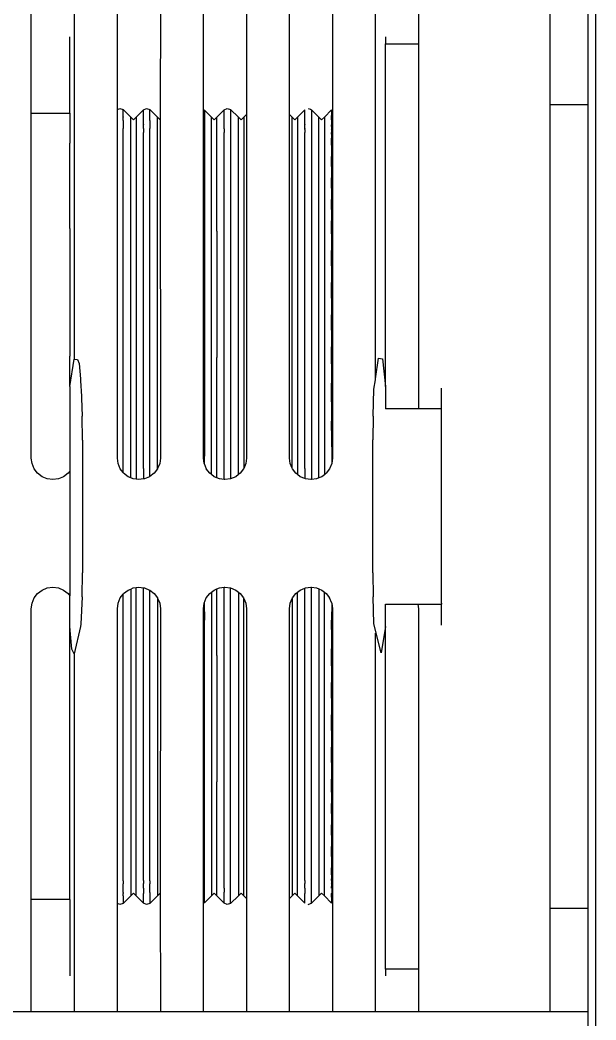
# Model space of a CAD drawing. Header units: millimetres. Extents: x 90964 to 877642, y 656808 to 1438307.
# Drawn here: x 827097.5 to 827204.7, y 1258584.3 to 1258770.1 of the extents above; entities that cross this region are included whole.
import ezdxf

# ---------------------------------------------------------------- set-up
doc = ezdxf.new("R2010")
doc.units = ezdxf.units.MM
doc.header["$LTSCALE"] = 300
doc.layers.add('SectionCutEdges', color=7, linetype='Continuous')

msp = doc.modelspace()

# ---------------------------------------------------------------- linework, layer by layer
at = {"color": 251}
for p, q in [((827196.15, 1258754.47), (827196.15, 1258836.01)), ((827099.65, 1258752.8), (827099.65, 1258790.72)), ((827107.65, 1258790.72), (827107.65, 1258707.08)), ((827115.65, 1258753.53), (827115.65, 1258790.72)), ((827123.65, 1258790.72), (827123.64, 1258751.6)), ((827131.65, 1258753.48), (827131.65, 1258790.72)), ((827139.65, 1258790.72), (827139.65, 1258752.61)), ((827147.65, 1258752.59), (827147.65, 1258790.72)), ((827155.65, 1258790.72), (827155.65, 1258688.72)), ((827163.65, 1258703.43), (827163.65, 1258790.72)), ((827171.65, 1258790.72), (827171.65, 1258765.72)), ((827106.8, 1258752.8), (827106.8, 1258766.99)), ((827165.48, 1258766.99), (827165.48, 1258765.72)), ((827165.48, 1258765.72), (827171.65, 1258765.72)), ((827165.48, 1258702), (827165.48, 1258765.72)), ((827171.65, 1258765.72), (827171.65, 1258697.85)), ((827196.15, 1258754.47), (827203.15, 1258754.47)), ((827196.15, 1258604.97), (827196.15, 1258754.47)), ((827099.65, 1258752.8), (827106.8, 1258752.8)), ((827099.65, 1258747.23), (827099.65, 1258752.8)), ((827106.8, 1258752.8), (827106.8, 1258747.23)), ((827115.65, 1258753.53), (827116.1, 1258753.72)), ((827115.65, 1258688.72), (827115.65, 1258753.53)), ((827116.1, 1258753.72), (827116.72, 1258753.51)), ((827116.72, 1258753.51), (827118.13, 1258752.1)), ((827116.72, 1258752.14), (827116.72, 1258753.51)), ((827116.72, 1258752.14), (827116.73, 1258752.1)), ((827116.73, 1258751.92), (827116.73, 1258752.1)), ((827118.13, 1258752.1), (827118.64, 1258751.6)), ((827118.13, 1258685.06), (827118.13, 1258752.1)), ((827118.64, 1258751.6), (827119.14, 1258752.1)), ((827119.14, 1258752.1), (827120.5, 1258753.47)), ((827119.14, 1258752.1), (827119.14, 1258684.79)), ((827120.5, 1258753.47), (827121.1, 1258753.72)), ((827120.51, 1258752.76), (827120.5, 1258753.47)), ((827120.5, 1258752.06), (827120.51, 1258752.76)), ((827120.5, 1258751.64), (827120.5, 1258752.06)), ((827121.1, 1258753.72), (827121.72, 1258753.51)), ((827121.72, 1258753.51), (827123.13, 1258752.1)), ((827121.72, 1258752.14), (827121.72, 1258753.51)), ((827121.72, 1258751.69), (827121.72, 1258752.14)), ((827123.13, 1258752.1), (827123.64, 1258751.6)), ((827123.13, 1258686.77), (827123.13, 1258752.1)), ((827131.65, 1258753.48), (827131.83, 1258753.4)), ((827131.65, 1258688.72), (827131.65, 1258753.48)), ((827131.83, 1258753.4), (827133.14, 1258752.09)), ((827131.83, 1258753.4), (827131.83, 1258690.29)), ((827133.14, 1258752.09), (827133.64, 1258751.59)), ((827133.14, 1258685.65), (827133.14, 1258752.09)), ((827133.64, 1258751.59), (827134.14, 1258752.1)), ((827134.14, 1258752.1), (827135.51, 1258753.47)), ((827134.14, 1258746.59), (827134.14, 1258752.1)), ((827135.51, 1258753.47), (827136.1, 1258753.72)), ((827135.51, 1258752.76), (827135.51, 1258753.47)), ((827135.51, 1258752.06), (827135.51, 1258752.76)), ((827135.51, 1258751.39), (827135.51, 1258752.06)), ((827136.1, 1258753.72), (827136.72, 1258753.51)), ((827136.72, 1258753.51), (827138.15, 1258752.1)), ((827136.72, 1258753.51), (827136.72, 1258684.87)), ((827138.15, 1258752.1), (827138.65, 1258751.6)), ((827138.15, 1258685.64), (827138.15, 1258752.1)), ((827138.65, 1258751.6), (827139.15, 1258752.1)), ((827139.15, 1258752.1), (827139.65, 1258752.61)), ((827139.15, 1258752.1), (827139.15, 1258686.8)), ((827139.65, 1258752.61), (827139.65, 1258688.72)), ((827147.65, 1258752.59), (827148.14, 1258752.1)), ((827147.65, 1258688.72), (827147.65, 1258752.59)), ((827148.14, 1258752.1), (827148.64, 1258751.6)), ((827148.14, 1258686.84), (827148.14, 1258752.1)), ((827148.64, 1258751.6), (827149.14, 1258752.1)), ((827149.14, 1258752.1), (827150.51, 1258753.47)), ((827149.14, 1258752.1), (827149.14, 1258685.65)), ((827150.51, 1258752.76), (827150.51, 1258753.47)), ((827150.51, 1258752.06), (827150.51, 1258752.76)), ((827150.51, 1258751.64), (827150.51, 1258752.06)), ((827151.14, 1258753.72), (827151.54, 1258753.56)), ((827151.54, 1258753.56), (827151.77, 1258753.47)), ((827151.77, 1258753.47), (827153.13, 1258752.1)), ((827151.77, 1258753.47), (827151.77, 1258684.74)), ((827153.13, 1258752.1), (827153.63, 1258751.6)), ((827153.13, 1258685.04), (827153.13, 1258752.1)), ((827153.63, 1258751.6), (827154.14, 1258752.1)), ((827154.14, 1258752.1), (827155.5, 1258753.47)), ((827154.14, 1258752.1), (827154.14, 1258685.63)), ((827155.51, 1258752.76), (827155.5, 1258753.47)), ((827155.5, 1258752.06), (827155.51, 1258752.76)), ((827155.5, 1258751.64), (827155.5, 1258752.06)), ((827116.72, 1258751.45), (827116.73, 1258751.68)), ((827116.72, 1258751.45), (827116.72, 1258750)), ((827116.73, 1258751.68), (827116.73, 1258751.92)), ((827120.51, 1258751.39), (827120.5, 1258751.64)), ((827120.51, 1258750.7), (827120.5, 1258750.66)), ((827120.51, 1258749.99), (827120.5, 1258750.66)), ((827120.51, 1258750.7), (827120.51, 1258751.39)), ((827121.72, 1258751.45), (827121.72, 1258751.69)), ((827121.72, 1258751.45), (827121.72, 1258750)), ((827123.64, 1258751.6), (827123.65, 1258688.72)), ((827135.51, 1258750.7), (827135.51, 1258751.39)), ((827135.51, 1258750.66), (827135.51, 1258750.7)), ((827135.51, 1258749.99), (827135.51, 1258750.66)), ((827150.51, 1258751.39), (827150.51, 1258751.64)), ((827150.51, 1258750.7), (827150.51, 1258751.39)), ((827150.51, 1258750.7), (827150.51, 1258750.66)), ((827150.51, 1258749.99), (827150.51, 1258750.66)), ((827155.51, 1258751.39), (827155.5, 1258751.64)), ((827155.51, 1258750.7), (827155.5, 1258750.66)), ((827155.51, 1258749.99), (827155.5, 1258750.66)), ((827155.51, 1258750.7), (827155.51, 1258751.39)), ((827116.73, 1258749.86), (827116.72, 1258750)), ((827116.72, 1258749.33), (827116.73, 1258749.86)), ((827116.72, 1258686.04), (827116.72, 1258749.33)), ((827120.51, 1258749.94), (827120.5, 1258749.82)), ((827120.5, 1258749.82), (827120.5, 1258749.26)), ((827120.51, 1258748.56), (827120.5, 1258749.26)), ((827120.5, 1258747.85), (827120.51, 1258748.56)), ((827120.51, 1258749.99), (827120.51, 1258749.94)), ((827121.72, 1258749.87), (827121.72, 1258750)), ((827121.72, 1258749.33), (827121.72, 1258749.87)), ((827121.72, 1258685.31), (827121.72, 1258749.33)), ((827135.51, 1258749.94), (827135.51, 1258749.99)), ((827135.51, 1258749.94), (827135.51, 1258749.26)), ((827135.51, 1258748.56), (827135.51, 1258749.26)), ((827135.51, 1258747.85), (827135.51, 1258748.56)), ((827150.51, 1258749.99), (827150.51, 1258749.94)), ((827150.51, 1258749.82), (827150.51, 1258749.94)), ((827150.51, 1258749.82), (827150.51, 1258749.26)), ((827150.51, 1258748.56), (827150.51, 1258749.26)), ((827150.51, 1258747.85), (827150.51, 1258748.56)), ((827155.5, 1258749.82), (827155.51, 1258749.94)), ((827155.5, 1258749.82), (827155.5, 1258749.26)), ((827155.51, 1258748.56), (827155.5, 1258749.26)), ((827155.5, 1258747.85), (827155.51, 1258748.56)), ((827155.51, 1258749.99), (827155.51, 1258749.94)), ((827099.65, 1258731.39), (827099.65, 1258747.23)), ((827106.8, 1258731.39), (827106.8, 1258747.23)), ((827120.51, 1258745.84), (827120.5, 1258747.85)), ((827134.14, 1258730.9), (827134.14, 1258746.59)), ((827135.51, 1258745.84), (827135.51, 1258747.85)), ((827150.51, 1258745.84), (827150.51, 1258747.85)), ((827155.51, 1258745.84), (827155.5, 1258747.85)), ((827120.5, 1258743.86), (827120.51, 1258745.84)), ((827135.51, 1258743.86), (827135.51, 1258745.84)), ((827150.51, 1258743.86), (827150.51, 1258745.84)), ((827155.5, 1258743.86), (827155.51, 1258745.84)), ((827120.51, 1258741.84), (827120.5, 1258743.86)), ((827135.51, 1258741.84), (827135.51, 1258743.86)), ((827150.51, 1258741.84), (827150.51, 1258743.86)), ((827155.51, 1258741.84), (827155.5, 1258743.86)), ((827120.5, 1258739.86), (827120.51, 1258741.84)), ((827135.51, 1258739.86), (827135.51, 1258741.84)), ((827150.51, 1258739.86), (827150.51, 1258741.84)), ((827155.5, 1258739.86), (827155.51, 1258741.84)), ((827120.51, 1258737.85), (827120.5, 1258739.86)), ((827135.51, 1258737.85), (827135.51, 1258739.86)), ((827150.51, 1258737.85), (827150.51, 1258739.86)), ((827155.51, 1258737.85), (827155.5, 1258739.86)), ((827120.5, 1258735.86), (827120.51, 1258737.85)), ((827135.51, 1258735.86), (827135.51, 1258737.85)), ((827150.51, 1258735.86), (827150.51, 1258737.85)), ((827155.5, 1258735.86), (827155.51, 1258737.85)), ((827120.51, 1258733.85), (827120.5, 1258735.86)), ((827135.51, 1258733.85), (827135.51, 1258735.86)), ((827150.51, 1258733.85), (827150.51, 1258735.86)), ((827155.51, 1258733.85), (827155.5, 1258735.86)), ((827120.5, 1258731.87), (827120.51, 1258733.85)), ((827135.51, 1258731.87), (827135.51, 1258733.85)), ((827150.51, 1258731.87), (827150.51, 1258733.85)), ((827155.5, 1258731.87), (827155.51, 1258733.85)), ((827120.51, 1258728.87), (827120.5, 1258731.87)), ((827135.51, 1258728.87), (827135.51, 1258731.87)), ((827150.51, 1258728.87), (827150.51, 1258731.87)), ((827155.51, 1258728.87), (827155.5, 1258731.87)), ((827099.65, 1258707.69), (827099.65, 1258731.39)), ((827106.8, 1258731.39), (827106.8, 1258707.69)), ((827134.14, 1258730.9), (827134.14, 1258707.42)), ((827120.5, 1258725.89), (827120.51, 1258728.87)), ((827135.51, 1258725.89), (827135.51, 1258728.87)), ((827150.51, 1258725.89), (827150.51, 1258728.87)), ((827155.5, 1258725.89), (827155.51, 1258728.87)), ((827120.51, 1258722.89), (827120.5, 1258725.89)), ((827135.51, 1258722.89), (827135.51, 1258725.89)), ((827150.51, 1258722.89), (827150.51, 1258725.89)), ((827155.51, 1258722.89), (827155.5, 1258725.89)), ((827120.5, 1258719.91), (827120.51, 1258722.89)), ((827135.51, 1258719.91), (827135.51, 1258722.89)), ((827150.51, 1258719.91), (827150.51, 1258722.89)), ((827155.5, 1258719.91), (827155.51, 1258722.89)), ((827120.51, 1258716.91), (827120.5, 1258719.91)), ((827135.51, 1258716.91), (827135.51, 1258719.91)), ((827150.51, 1258716.91), (827150.51, 1258719.91)), ((827155.51, 1258716.91), (827155.5, 1258719.91)), ((827120.5, 1258713.93), (827120.51, 1258716.91)), ((827135.51, 1258713.93), (827135.51, 1258716.91)), ((827150.51, 1258713.93), (827150.51, 1258716.91)), ((827155.5, 1258713.93), (827155.51, 1258716.91)), ((827120.51, 1258710.93), (827120.5, 1258713.93)), ((827135.51, 1258710.93), (827135.51, 1258713.93)), ((827150.51, 1258710.93), (827150.51, 1258713.93)), ((827155.51, 1258710.93), (827155.5, 1258713.93)), ((827120.5, 1258707.94), (827120.51, 1258710.93)), ((827135.51, 1258707.94), (827135.51, 1258710.93)), ((827150.51, 1258707.94), (827150.51, 1258710.93)), ((827155.5, 1258707.94), (827155.51, 1258710.93)), ((827099.65, 1258688.72), (827099.65, 1258707.69)), ((827106.8, 1258702), (827106.8, 1258707.69)), ((827120.51, 1258704.41), (827120.5, 1258707.94)), ((827135.51, 1258704.41), (827135.51, 1258707.94)), ((827150.51, 1258704.41), (827150.51, 1258707.94)), ((827155.51, 1258704.41), (827155.5, 1258707.94)), ((827134.14, 1258685.05), (827134.14, 1258707.42)), ((827120.5, 1258700.89), (827120.51, 1258704.41)), ((827135.51, 1258700.89), (827135.51, 1258704.41)), ((827150.51, 1258700.89), (827150.51, 1258704.41)), ((827155.5, 1258700.89), (827155.51, 1258704.41)), ((827120.51, 1258697.35), (827120.5, 1258700.89)), ((827135.51, 1258697.35), (827135.51, 1258700.89)), ((827150.51, 1258697.35), (827150.51, 1258700.89)), ((827155.51, 1258697.35), (827155.5, 1258700.89)), ((827175.95, 1258697.85), (827175.95, 1258701.72)), ((827120.5, 1258693.83), (827120.51, 1258697.35)), ((827135.51, 1258693.83), (827135.51, 1258697.35)), ((827150.51, 1258693.83), (827150.51, 1258697.35)), ((827155.5, 1258693.83), (827155.51, 1258697.35)), ((827120.51, 1258690.3), (827120.5, 1258693.83)), ((827135.51, 1258690.3), (827135.51, 1258693.83)), ((827150.51, 1258690.3), (827150.51, 1258693.83)), ((827155.5, 1258693.83), (827155.52, 1258687.68)), ((827120.5, 1258686.78), (827120.51, 1258690.3)), ((827131.83, 1258690.29), (827131.79, 1258687.68)), ((827135.51, 1258686.78), (827135.51, 1258690.3)), ((827150.51, 1258686.78), (827150.51, 1258690.3)), ((827099.79, 1258687.68), (827099.65, 1258688.72)), ((827100.19, 1258686.72), (827099.79, 1258687.68)), ((827115.79, 1258687.68), (827115.65, 1258688.72)), ((827116.19, 1258686.72), (827115.79, 1258687.68)), ((827123.52, 1258687.68), (827123.13, 1258686.77)), ((827123.65, 1258688.72), (827123.52, 1258687.68)), ((827131.79, 1258687.68), (827131.65, 1258688.72)), ((827131.79, 1258687.68), (827132.19, 1258686.72)), ((827139.52, 1258687.68), (827139.15, 1258686.8)), ((827139.65, 1258688.72), (827139.52, 1258687.68)), ((827147.79, 1258687.68), (827147.65, 1258688.72)), ((827148.14, 1258686.84), (827147.79, 1258687.68)), ((827155.52, 1258687.68), (827155.12, 1258686.72)), ((827155.65, 1258688.72), (827155.52, 1258687.68)), ((827100.82, 1258685.89), (827100.19, 1258686.72)), ((827101.65, 1258685.26), (827100.82, 1258685.89)), ((827102.62, 1258684.86), (827101.65, 1258685.26)), ((827105.65, 1258685.26), (827104.69, 1258684.86)), ((827106.48, 1258685.89), (827105.65, 1258685.26)), ((827106.8, 1258686.31), (827106.48, 1258685.89)), ((827116.72, 1258686.04), (827116.19, 1258686.72)), ((827116.82, 1258685.89), (827116.72, 1258686.04)), ((827117.65, 1258685.26), (827116.82, 1258685.89)), ((827118.13, 1258685.06), (827117.65, 1258685.26)), ((827120.5, 1258686.78), (827120.5, 1258684.83)), ((827121.65, 1258685.26), (827120.69, 1258684.86)), ((827121.72, 1258685.31), (827121.65, 1258685.26)), ((827122.48, 1258685.89), (827121.72, 1258685.31)), ((827123.12, 1258686.72), (827122.48, 1258685.89)), ((827123.13, 1258686.77), (827123.12, 1258686.72)), ((827132.82, 1258685.89), (827132.19, 1258686.72)), ((827133.14, 1258685.65), (827132.82, 1258685.89)), ((827133.65, 1258685.26), (827133.14, 1258685.65)), ((827134.14, 1258685.05), (827133.65, 1258685.26)), ((827135.51, 1258684.74), (827135.51, 1258686.78)), ((827137.65, 1258685.26), (827136.72, 1258684.87)), ((827138.15, 1258685.64), (827137.65, 1258685.26)), ((827138.48, 1258685.89), (827138.15, 1258685.64)), ((827139.12, 1258686.72), (827138.48, 1258685.89)), ((827139.15, 1258686.8), (827139.12, 1258686.72)), ((827148.19, 1258686.72), (827148.14, 1258686.84)), ((827148.82, 1258685.89), (827148.19, 1258686.72)), ((827149.14, 1258685.65), (827148.82, 1258685.89)), ((827149.65, 1258685.26), (827149.14, 1258685.65)), ((827150.51, 1258684.9), (827149.65, 1258685.26)), ((827150.51, 1258686.78), (827150.51, 1258684.9)), ((827153.65, 1258685.26), (827153.13, 1258685.04)), ((827154.14, 1258685.63), (827153.65, 1258685.26)), ((827154.48, 1258685.89), (827154.14, 1258685.63)), ((827155.12, 1258686.72), (827154.48, 1258685.89)), ((827103.65, 1258684.72), (827102.62, 1258684.86)), ((827104.69, 1258684.86), (827103.65, 1258684.72)), ((827118.62, 1258684.86), (827118.13, 1258685.06)), ((827119.14, 1258684.79), (827118.62, 1258684.86)), ((827119.65, 1258684.72), (827119.14, 1258684.79)), ((827120.5, 1258684.83), (827119.65, 1258684.72)), ((827120.69, 1258684.86), (827120.5, 1258684.83)), ((827134.62, 1258684.86), (827134.14, 1258685.05)), ((827135.51, 1258684.74), (827134.62, 1258684.86)), ((827135.65, 1258684.72), (827135.51, 1258684.74)), ((827136.69, 1258684.86), (827135.65, 1258684.72)), ((827136.72, 1258684.87), (827136.69, 1258684.86)), ((827150.62, 1258684.86), (827150.51, 1258684.9)), ((827151.65, 1258684.72), (827150.62, 1258684.86)), ((827151.77, 1258684.74), (827151.65, 1258684.72)), ((827152.69, 1258684.86), (827151.77, 1258684.74)), ((827153.13, 1258685.04), (827152.69, 1258684.86)), ((827102.62, 1258664.58), (827103.65, 1258664.72)), ((827103.65, 1258664.72), (827104.69, 1258664.58)), ((827119.14, 1258664.65), (827119.65, 1258664.72)), ((827119.65, 1258664.72), (827120.5, 1258664.61)), ((827134.62, 1258664.58), (827135.51, 1258664.7)), ((827135.51, 1258664.7), (827135.65, 1258664.72)), ((827135.51, 1258662.09), (827135.51, 1258664.7)), ((827135.65, 1258664.72), (827136.69, 1258664.58)), ((827150.62, 1258664.58), (827151.65, 1258664.72)), ((827151.65, 1258664.72), (827151.77, 1258664.7)), ((827151.77, 1258664.7), (827152.69, 1258664.58)), ((827151.77, 1258605.97), (827151.77, 1258664.7)), ((827100.19, 1258662.72), (827100.82, 1258663.55)), ((827100.82, 1258663.55), (827101.65, 1258664.18)), ((827101.65, 1258664.18), (827102.62, 1258664.58)), ((827104.69, 1258664.58), (827105.65, 1258664.18)), ((827105.65, 1258664.18), (827106.48, 1258663.55)), ((827106.48, 1258663.55), (827106.8, 1258663.14)), ((827116.19, 1258662.72), (827116.72, 1258663.41)), ((827116.72, 1258663.41), (827116.82, 1258663.55)), ((827116.72, 1258610.11), (827116.72, 1258663.41)), ((827116.82, 1258663.55), (827117.65, 1258664.18)), ((827117.65, 1258664.18), (827118.13, 1258664.38)), ((827118.13, 1258664.38), (827118.62, 1258664.58)), ((827118.13, 1258664.38), (827118.13, 1258607.34)), ((827118.62, 1258664.58), (827119.14, 1258664.65)), ((827119.14, 1258607.34), (827119.14, 1258664.65)), ((827120.51, 1258662.09), (827120.5, 1258664.61)), ((827120.5, 1258664.61), (827120.69, 1258664.58)), ((827120.69, 1258664.58), (827121.65, 1258664.18)), ((827121.65, 1258664.18), (827121.72, 1258664.14)), ((827121.72, 1258664.14), (827122.48, 1258663.55)), ((827121.72, 1258610.11), (827121.72, 1258664.14)), ((827122.48, 1258663.55), (827123.12, 1258662.72)), ((827132.19, 1258662.72), (827132.82, 1258663.55)), ((827132.82, 1258663.55), (827133.14, 1258663.79)), ((827133.14, 1258663.79), (827133.65, 1258664.18)), ((827133.14, 1258663.79), (827133.14, 1258607.35)), ((827133.65, 1258664.18), (827134.14, 1258664.39)), ((827134.14, 1258664.39), (827134.62, 1258664.58)), ((827134.14, 1258652.02), (827134.14, 1258664.39)), ((827136.69, 1258664.58), (827136.72, 1258664.57)), ((827136.72, 1258664.57), (827137.65, 1258664.18)), ((827136.72, 1258605.93), (827136.72, 1258664.57)), ((827137.65, 1258664.18), (827138.15, 1258663.81)), ((827138.15, 1258663.81), (827138.48, 1258663.55)), ((827138.15, 1258663.81), (827138.15, 1258607.34)), ((827138.48, 1258663.55), (827139.12, 1258662.72)), ((827148.19, 1258662.72), (827148.82, 1258663.55)), ((827148.82, 1258663.55), (827149.14, 1258663.79)), ((827149.14, 1258663.79), (827149.65, 1258664.18)), ((827149.14, 1258607.34), (827149.14, 1258663.79)), ((827149.65, 1258664.18), (827150.51, 1258664.54)), ((827150.51, 1258664.54), (827150.62, 1258664.58)), ((827150.51, 1258662.09), (827150.51, 1258664.54)), ((827152.69, 1258664.58), (827153.13, 1258664.4)), ((827153.13, 1258664.4), (827153.65, 1258664.18)), ((827153.13, 1258664.4), (827153.13, 1258607.34)), ((827153.65, 1258664.18), (827154.14, 1258663.81)), ((827154.14, 1258663.81), (827154.48, 1258663.55)), ((827154.14, 1258607.34), (827154.14, 1258663.81)), ((827154.48, 1258663.55), (827155.12, 1258662.72)), ((827099.65, 1258660.72), (827099.79, 1258661.76)), ((827099.79, 1258661.76), (827100.19, 1258662.72)), ((827115.65, 1258660.72), (827115.79, 1258661.76)), ((827115.79, 1258661.76), (827116.19, 1258662.72)), ((827120.5, 1258658.56), (827120.51, 1258662.09)), ((827123.12, 1258662.72), (827123.13, 1258662.67)), ((827123.13, 1258662.67), (827123.52, 1258661.76)), ((827123.13, 1258662.67), (827123.13, 1258607.34)), ((827123.52, 1258661.76), (827123.65, 1258660.72)), ((827131.65, 1258660.72), (827131.79, 1258661.76)), ((827131.79, 1258661.76), (827132.19, 1258662.72)), ((827131.79, 1258661.76), (827131.83, 1258658.58)), ((827135.51, 1258658.56), (827135.51, 1258662.09)), ((827139.12, 1258662.72), (827139.15, 1258662.64)), ((827139.15, 1258662.64), (827139.52, 1258661.76)), ((827139.15, 1258607.34), (827139.15, 1258662.64)), ((827139.52, 1258661.76), (827139.65, 1258660.72)), ((827147.65, 1258660.72), (827147.79, 1258661.76)), ((827147.79, 1258661.76), (827148.14, 1258662.6)), ((827148.14, 1258662.6), (827148.19, 1258662.72)), ((827148.14, 1258662.6), (827148.14, 1258607.34)), ((827150.51, 1258658.56), (827150.51, 1258662.09)), ((827155.52, 1258661.76), (827155.12, 1258662.72)), ((827155.52, 1258661.76), (827155.5, 1258658.56)), ((827155.52, 1258661.76), (827155.65, 1258660.72)), ((827171.54, 1258661.59), (827171.65, 1258660.72)), ((827175.95, 1258659.67), (827175.95, 1258661.59)), ((827099.65, 1258651.76), (827099.65, 1258660.72)), ((827115.65, 1258605.91), (827115.65, 1258660.72)), ((827123.65, 1258660.72), (827123.64, 1258607.84)), ((827131.65, 1258605.96), (827131.65, 1258660.72)), ((827139.65, 1258660.72), (827139.65, 1258606.84)), ((827147.65, 1258606.85), (827147.65, 1258660.72)), ((827155.65, 1258660.72), (827155.65, 1258585.77)), ((827171.65, 1258660.72), (827171.65, 1258593.72)), ((827175.95, 1258657.63), (827175.95, 1258659.67)), ((827106.8, 1258651.76), (827106.8, 1258657.44)), ((827120.51, 1258655.03), (827120.5, 1258658.56)), ((827131.83, 1258606.05), (827131.83, 1258658.58)), ((827135.51, 1258655.03), (827135.51, 1258658.56)), ((827150.51, 1258655.03), (827150.51, 1258658.56)), ((827155.51, 1258655.03), (827155.5, 1258658.56)), ((827165.48, 1258593.72), (827165.48, 1258657.44)), ((827163.65, 1258585.77), (827163.65, 1258656.16)), ((827120.5, 1258651.5), (827120.51, 1258655.03)), ((827135.51, 1258651.5), (827135.51, 1258655.03)), ((827150.51, 1258651.5), (827150.51, 1258655.03)), ((827155.5, 1258651.5), (827155.51, 1258655.03)), ((827099.65, 1258628.05), (827099.65, 1258651.76)), ((827106.8, 1258628.05), (827106.8, 1258651.76)), ((827107.65, 1258652.34), (827107.65, 1258585.77)), ((827134.14, 1258652.02), (827134.14, 1258628.54)), ((827120.51, 1258648.52), (827120.5, 1258651.5)), ((827135.51, 1258648.52), (827135.51, 1258651.5)), ((827150.51, 1258648.52), (827150.51, 1258651.5)), ((827155.51, 1258648.52), (827155.5, 1258651.5)), ((827120.5, 1258645.52), (827120.51, 1258648.52)), ((827135.51, 1258645.52), (827135.51, 1258648.52)), ((827150.51, 1258645.52), (827150.51, 1258648.52)), ((827155.5, 1258645.52), (827155.51, 1258648.52)), ((827120.51, 1258642.53), (827120.5, 1258645.52)), ((827135.51, 1258642.53), (827135.51, 1258645.52)), ((827150.51, 1258642.53), (827150.51, 1258645.52)), ((827155.51, 1258642.53), (827155.5, 1258645.52)), ((827120.5, 1258639.53), (827120.51, 1258642.53)), ((827135.51, 1258639.53), (827135.51, 1258642.53)), ((827150.51, 1258639.53), (827150.51, 1258642.53)), ((827155.5, 1258639.53), (827155.51, 1258642.53)), ((827120.51, 1258636.55), (827120.5, 1258639.53)), ((827135.51, 1258636.55), (827135.51, 1258639.53)), ((827150.51, 1258636.55), (827150.51, 1258639.53)), ((827155.51, 1258636.55), (827155.5, 1258639.53)), ((827120.5, 1258633.55), (827120.51, 1258636.55)), ((827135.51, 1258633.55), (827135.51, 1258636.55)), ((827150.51, 1258633.55), (827150.51, 1258636.55)), ((827155.5, 1258633.55), (827155.51, 1258636.55)), ((827120.51, 1258630.58), (827120.5, 1258633.55)), ((827135.51, 1258630.58), (827135.51, 1258633.55)), ((827150.51, 1258630.58), (827150.51, 1258633.55)), ((827155.51, 1258630.58), (827155.5, 1258633.55)), ((827120.5, 1258627.57), (827120.51, 1258630.58)), ((827135.51, 1258627.57), (827135.51, 1258630.58)), ((827150.51, 1258627.57), (827150.51, 1258630.58)), ((827155.5, 1258627.57), (827155.51, 1258630.58)), ((827099.65, 1258612.21), (827099.65, 1258628.05)), ((827106.8, 1258612.21), (827106.8, 1258628.05)), ((827120.51, 1258625.59), (827120.5, 1258627.57)), ((827134.14, 1258612.85), (827134.14, 1258628.54)), ((827135.51, 1258625.59), (827135.51, 1258627.57)), ((827150.51, 1258625.59), (827150.51, 1258627.57)), ((827155.51, 1258625.59), (827155.5, 1258627.57)), ((827120.5, 1258623.58), (827120.51, 1258625.59)), ((827135.51, 1258623.58), (827135.51, 1258625.59)), ((827150.51, 1258623.58), (827150.51, 1258625.59)), ((827155.5, 1258623.58), (827155.51, 1258625.59)), ((827120.51, 1258621.59), (827120.5, 1258623.58)), ((827135.51, 1258621.59), (827135.51, 1258623.58)), ((827150.51, 1258621.59), (827150.51, 1258623.58)), ((827155.51, 1258621.59), (827155.5, 1258623.58)), ((827120.5, 1258619.58), (827120.51, 1258621.59)), ((827135.51, 1258619.58), (827135.51, 1258621.59)), ((827150.51, 1258619.58), (827150.51, 1258621.59)), ((827155.5, 1258619.58), (827155.51, 1258621.59)), ((827120.51, 1258617.6), (827120.5, 1258619.58)), ((827135.51, 1258617.6), (827135.51, 1258619.58)), ((827150.51, 1258617.6), (827150.51, 1258619.58)), ((827155.51, 1258617.6), (827155.5, 1258619.58)), ((827120.5, 1258615.58), (827120.51, 1258617.6)), ((827135.51, 1258615.58), (827135.51, 1258617.6)), ((827150.51, 1258615.58), (827150.51, 1258617.6)), ((827155.5, 1258615.58), (827155.51, 1258617.6)), ((827120.51, 1258613.6), (827120.5, 1258615.58)), ((827135.51, 1258613.6), (827135.51, 1258615.58)), ((827150.51, 1258613.6), (827150.51, 1258615.58)), ((827155.51, 1258613.6), (827155.5, 1258615.58)), ((827120.5, 1258611.59), (827120.51, 1258613.6)), ((827134.14, 1258607.34), (827134.14, 1258612.85)), ((827135.51, 1258611.59), (827135.51, 1258613.6)), ((827150.51, 1258611.59), (827150.51, 1258613.6)), ((827155.5, 1258611.59), (827155.51, 1258613.6)), ((827099.65, 1258606.64), (827099.65, 1258612.21)), ((827106.8, 1258606.64), (827106.8, 1258612.21)), ((827120.51, 1258610.9), (827120.5, 1258611.59)), ((827120.5, 1258610.18), (827120.51, 1258610.9)), ((827135.51, 1258610.9), (827135.51, 1258611.59)), ((827135.51, 1258610.18), (827135.51, 1258610.9)), ((827150.51, 1258610.9), (827150.51, 1258611.59)), ((827150.51, 1258610.18), (827150.51, 1258610.9)), ((827155.51, 1258610.9), (827155.5, 1258611.59)), ((827155.5, 1258610.18), (827155.51, 1258610.9)), ((827116.72, 1258610.11), (827116.73, 1258609.58)), ((827116.72, 1258609.44), (827116.73, 1258609.58)), ((827116.72, 1258607.99), (827116.72, 1258609.44)), ((827120.5, 1258610.18), (827120.5, 1258609.62)), ((827120.51, 1258609.5), (827120.5, 1258609.62)), ((827120.5, 1258608.78), (827120.51, 1258609.46)), ((827120.51, 1258609.46), (827120.51, 1258609.5)), ((827121.72, 1258610.11), (827121.72, 1258609.58)), ((827121.72, 1258609.44), (827121.72, 1258609.58)), ((827121.72, 1258607.99), (827121.72, 1258609.44)), ((827135.51, 1258609.62), (827135.51, 1258610.18)), ((827135.51, 1258609.5), (827135.51, 1258609.62)), ((827135.51, 1258609.46), (827135.51, 1258609.5)), ((827135.51, 1258608.78), (827135.51, 1258609.46)), ((827150.51, 1258610.18), (827150.51, 1258609.62)), ((827150.51, 1258609.5), (827150.51, 1258609.62)), ((827150.51, 1258609.46), (827150.51, 1258609.5)), ((827150.51, 1258608.78), (827150.51, 1258609.46)), ((827155.5, 1258610.18), (827155.5, 1258609.62)), ((827155.51, 1258609.5), (827155.5, 1258609.62)), ((827155.5, 1258608.78), (827155.51, 1258609.46)), ((827155.51, 1258609.46), (827155.51, 1258609.5)), ((827116.72, 1258607.99), (827116.73, 1258607.76)), ((827118.13, 1258607.34), (827116.72, 1258605.93)), ((827116.73, 1258607.34), (827116.72, 1258607.3)), ((827116.72, 1258607.3), (827116.72, 1258605.93)), ((827116.73, 1258607.52), (827116.73, 1258607.76)), ((827116.73, 1258607.34), (827116.73, 1258607.52)), ((827118.64, 1258607.84), (827118.13, 1258607.34)), ((827119.14, 1258607.34), (827118.64, 1258607.84)), ((827120.5, 1258605.97), (827119.14, 1258607.34)), ((827120.51, 1258608.74), (827120.5, 1258608.78)), ((827120.51, 1258608.05), (827120.5, 1258607.8)), ((827120.5, 1258607.38), (827120.5, 1258607.8)), ((827120.51, 1258606.68), (827120.5, 1258607.38)), ((827120.51, 1258608.74), (827120.51, 1258608.05)), ((827121.72, 1258607.99), (827121.72, 1258607.75)), ((827121.72, 1258607.75), (827121.72, 1258607.3)), ((827123.13, 1258607.34), (827121.72, 1258605.93)), ((827121.72, 1258607.3), (827121.72, 1258605.93)), ((827123.64, 1258607.84), (827123.13, 1258607.34)), ((827123.64, 1258607.84), (827123.65, 1258585.77)), ((827133.14, 1258607.35), (827131.83, 1258606.05)), ((827133.64, 1258607.85), (827133.14, 1258607.35)), ((827134.14, 1258607.34), (827133.64, 1258607.85)), ((827135.51, 1258605.97), (827134.14, 1258607.34)), ((827135.51, 1258608.74), (827135.51, 1258608.78)), ((827135.51, 1258608.74), (827135.51, 1258608.05)), ((827135.51, 1258607.8), (827135.51, 1258608.05)), ((827135.51, 1258607.36), (827135.51, 1258607.8)), ((827135.51, 1258606.68), (827135.51, 1258607.36)), ((827138.15, 1258607.34), (827136.72, 1258605.93)), ((827138.65, 1258607.84), (827138.15, 1258607.34)), ((827139.15, 1258607.34), (827138.65, 1258607.84)), ((827139.65, 1258606.84), (827139.15, 1258607.34)), ((827148.14, 1258607.34), (827147.65, 1258606.85)), ((827148.64, 1258607.84), (827148.14, 1258607.34)), ((827149.14, 1258607.34), (827148.64, 1258607.84)), ((827150.51, 1258605.97), (827149.14, 1258607.34)), ((827150.51, 1258608.74), (827150.51, 1258608.78)), ((827150.51, 1258608.74), (827150.51, 1258608.05)), ((827150.51, 1258608.05), (827150.51, 1258607.8)), ((827150.51, 1258607.38), (827150.51, 1258607.8)), ((827150.51, 1258606.68), (827150.51, 1258607.38)), ((827153.13, 1258607.34), (827151.77, 1258605.97)), ((827153.63, 1258607.84), (827153.13, 1258607.34)), ((827154.14, 1258607.34), (827153.63, 1258607.84)), ((827155.5, 1258605.97), (827154.14, 1258607.34)), ((827155.51, 1258608.74), (827155.5, 1258608.78)), ((827155.51, 1258608.05), (827155.5, 1258607.8)), ((827155.5, 1258607.38), (827155.5, 1258607.8)), ((827155.51, 1258606.68), (827155.5, 1258607.38)), ((827155.51, 1258608.74), (827155.51, 1258608.05)), ((827106.8, 1258606.64), (827099.65, 1258606.64)), ((827099.65, 1258585.77), (827099.65, 1258606.64)), ((827106.8, 1258606.64), (827106.8, 1258592.45)), ((827116.1, 1258605.72), (827115.65, 1258605.91)), ((827115.65, 1258585.77), (827115.65, 1258605.91)), ((827116.72, 1258605.93), (827116.1, 1258605.72)), ((827120.5, 1258605.97), (827120.51, 1258606.68)), ((827121.1, 1258605.72), (827120.5, 1258605.97)), ((827121.72, 1258605.93), (827121.1, 1258605.72)), ((827131.83, 1258606.05), (827131.65, 1258605.96)), ((827131.65, 1258585.77), (827131.65, 1258605.96)), ((827135.51, 1258605.97), (827135.51, 1258606.68)), ((827136.1, 1258605.72), (827135.51, 1258605.97)), ((827136.72, 1258605.93), (827136.1, 1258605.72)), ((827139.65, 1258606.84), (827139.65, 1258585.77)), ((827147.65, 1258585.77), (827147.65, 1258606.85)), ((827150.51, 1258605.97), (827150.51, 1258606.68)), ((827151.14, 1258605.72), (827151.54, 1258605.89)), ((827151.54, 1258605.89), (827151.77, 1258605.97)), ((827155.5, 1258605.97), (827155.51, 1258606.68)), ((827203.15, 1258604.97), (827196.15, 1258604.97)), ((827196.15, 1258585.77), (827196.15, 1258604.97)), ((827171.65, 1258593.72), (827165.48, 1258593.72)), ((827165.48, 1258593.72), (827165.48, 1258592.45)), ((827171.65, 1258593.72), (827171.65, 1258585.77)), ((827099.65, 1258585.77), (827091.65, 1258585.77)), ((827107.65, 1258585.77), (827099.65, 1258585.77)), ((827115.65, 1258585.77), (827107.65, 1258585.77)), ((827123.65, 1258585.77), (827115.65, 1258585.77)), ((827131.65, 1258585.77), (827123.65, 1258585.77)), ((827139.65, 1258585.77), (827131.65, 1258585.77)), ((827147.65, 1258585.77), (827139.65, 1258585.77)), ((827155.65, 1258585.77), (827147.65, 1258585.77)), ((827163.65, 1258585.77), (827155.65, 1258585.77)), ((827171.65, 1258585.77), (827163.65, 1258585.77)), ((827186.89, 1258585.77), (827171.65, 1258585.77)), ((827196.15, 1258585.77), (827186.89, 1258585.77)), ((827203.15, 1258585.77), (827196.15, 1258585.77))]:
    msp.add_line(p, q, dxfattribs=at)
at = {"layer": 'SectionCutEdges', "color": 251}
for p, q in [((827204.65, 1258527.81), (827204.65, 1258851.22)), ((827203.15, 1258838.9), (827203.15, 1258754.47)), ((827203.15, 1258754.47), (827203.15, 1258604.97)), ((827106.8, 1258702), (827107.65, 1258707.08)), ((827107.65, 1258707.08), (827108.25, 1258707.01)), ((827108.25, 1258707.01), (827108.56, 1258706.27)), ((827108.56, 1258706.27), (827108.77, 1258703.47)), ((827163.65, 1258703.43), (827164.22, 1258707.28)), ((827164.22, 1258707.28), (827164.94, 1258707.16)), ((827164.94, 1258707.16), (827165.48, 1258702)), ((827106.8, 1258702), (827106.8, 1258686.31)), ((827108.77, 1258703.47), (827108.89, 1258701.75)), ((827163.37, 1258701.51), (827163.65, 1258703.28)), ((827163.65, 1258703.28), (827163.65, 1258703.43)), ((827165.48, 1258702), (827165.48, 1258697.85)), ((827108.89, 1258701.75), (827108.92, 1258701.51)), ((827108.92, 1258701.51), (827109.08, 1258696.53)), ((827163.2, 1258696.52), (827163.37, 1258701.51)), ((827109.15, 1258692.07), (827109.08, 1258696.53)), ((827163.2, 1258696.52), (827163.14, 1258692.08)), ((827171.65, 1258697.85), (827165.48, 1258697.85)), ((827175.95, 1258697.85), (827171.65, 1258697.85)), ((827175.95, 1258697.63), (827175.95, 1258697.85)), ((827175.95, 1258661.72), (827175.95, 1258697.63)), ((827109.15, 1258692.07), (827109.15, 1258667.37)), ((827163.14, 1258667.36), (827163.14, 1258692.08)), ((827106.8, 1258686.31), (827106.8, 1258663.14)), ((827109.08, 1258662.91), (827109.15, 1258667.37)), ((827163.14, 1258667.36), (827163.2, 1258662.92)), ((827106.8, 1258657.44), (827106.8, 1258663.14)), ((827109.08, 1258662.91), (827108.88, 1258657.82)), ((827163.37, 1258657.93), (827163.2, 1258662.92)), ((827165.48, 1258661.59), (827171.54, 1258661.59)), ((827165.48, 1258657.44), (827165.48, 1258661.59)), ((827171.54, 1258661.59), (827175.67, 1258661.59)), ((827175.67, 1258661.59), (827175.95, 1258661.59)), ((827175.95, 1258661.72), (827175.95, 1258661.59)), ((827106.95, 1258655.97), (827106.8, 1258657.44)), ((827108.81, 1258657.41), (827107.65, 1258652.34)), ((827108.88, 1258657.82), (827108.81, 1258657.41)), ((827164.68, 1258652.52), (827163.37, 1258657.93)), ((827165.48, 1258657.44), (827164.68, 1258652.52)), ((827107.16, 1258653.17), (827106.95, 1258655.97)), ((827107.65, 1258652.34), (827107.16, 1258653.17)), ((827203.15, 1258604.97), (827203.15, 1258585.77)), ((827203.15, 1258585.77), (827203.15, 1258582.77))]:
    msp.add_line(p, q, dxfattribs=at)

doc.saveas('drawing.dxf')
